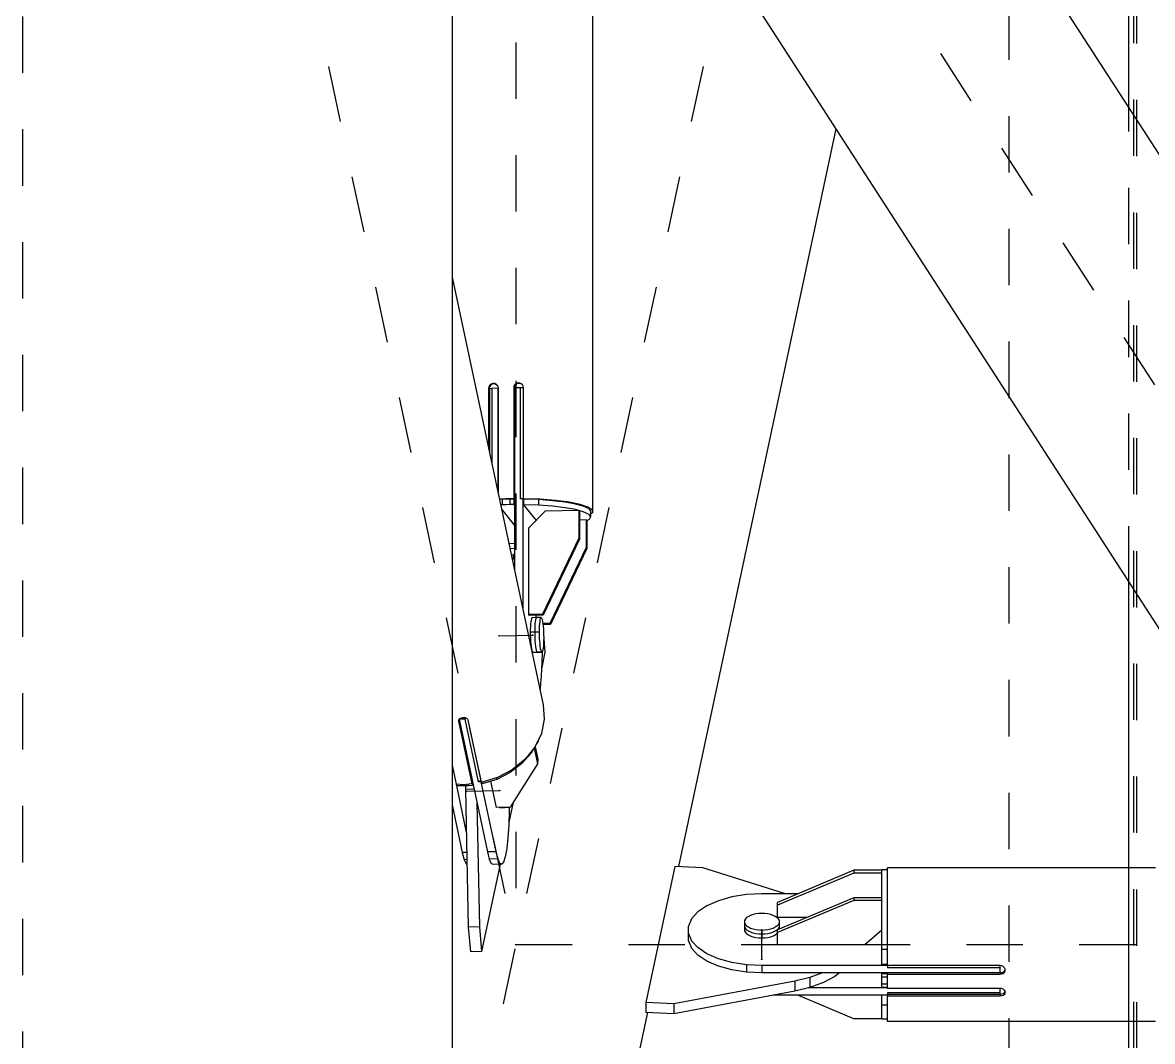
# Model space of a CAD drawing. Header units: millimetres. Extents: x 149919 to 150445, y 136651 to 136866.
# Drawn here: x 150260.213 to 150262.218, y 136811.703 to 136813.51 of the extents above; entities that cross this region are included whole.
import ezdxf

# ---------------------------------------------------------------- set-up
doc = ezdxf.new("R2010")
doc.units = ezdxf.units.MM
doc.header["$LTSCALE"] = 0.25
for name, pattern in [('CENTER', [50.8, 31.75, -6.35, 6.35, -6.35]), ('XKITLINE00', [0]), ('XKITLINE02', [4, 2, -2])]:
    doc.linetypes.add(name, pattern=pattern)

# ---------------------------------------------------------------- blocks, each defined once
blk = doc.blocks.new('çatıı')
at = {"color": 8, "linetype": 'CENTER'}
for p, q in [((11840, 17654.86), (11840, 16010.75)), ((11927.5, 16970.27), (11927.5, 16150.27)), ((12015, 16877.2), (12015, 15209.12)), ((11840, 16560.27), (11927.5, 16150.27)), ((12015, 16560.27), (11840, 15740.27)), ((11840, 16560.27), (12370, 15740.27)), ((11924.52, 16205.01), (11930.47, 16205.14)), ((11918.7, 16177.48), (11924.65, 16177.61)), ((11971.16, 16147.65), (11971.16, 16152.9)), ((11927.5, 16150.27), (12282.5, 16150.27))]:
    blk.add_line(p, q, dxfattribs=at)
at = {"color": 116, "linetype": 'XKITLINE02', "true_color": 0x136734}
for p, q in [((12037.16, 16090.12), (12037.16, 17150.24)), ((12037.69, 16090.06), (12037.69, 17150.18)), ((12036.31, 16214.46), (12036.31, 16298.62))]:
    blk.add_line(p, q, dxfattribs=at)
at = {"color": 7, "linetype": 'XKITLINE00'}
for p, q in [((12036.31, 16298.62), (12036.31, 16537.43)), ((12036.31, 16090.05), (12036.31, 16214.46))]:
    blk.add_line(p, q, dxfattribs=at)
at = {"color": 8, "linetype": 'XKITLINE00'}
for p, q in [((11986.23, 16376.1), (12262.38, 15948.85)), ((11941.09, 16360.14), (11941.09, 16226.85)), ((11916.2, 16356.06), (11916.2, 16010.75)), ((11947.78, 16351.44), (12223.93, 15924.18)), ((11984.31, 16294.92), (11956.39, 16164.09)), ((11916.2, 16268.62), (11932.38, 16192.77)), ((11922.75, 16249.18), (11922.69, 16248.92)), ((11922.69, 16248.92), (11922.77, 16248.81)), ((11922.69, 16248.92), (11922.69, 16238.19)), ((11922.85, 16249.42), (11922.75, 16249.18)), ((11922.81, 16249.08), (11922.77, 16248.81)), ((11922.77, 16248.81), (11922.77, 16237.8)), ((11922.93, 16249.32), (11922.81, 16249.08)), ((11923.03, 16249.61), (11922.85, 16249.42)), ((11923.26, 16248.9), (11922.85, 16248.85)), ((11922.85, 16248.85), (11922.85, 16237.45)), ((11922.96, 16249.35), (11922.93, 16249.32)), ((11923.11, 16249.51), (11922.96, 16249.35)), ((11923.26, 16249.74), (11923.03, 16249.61)), ((11923.34, 16249.64), (11923.11, 16249.51)), ((11923.52, 16249.79), (11923.26, 16249.74)), ((11924.3, 16248.92), (11923.26, 16248.9)), ((11923.26, 16248.9), (11923.26, 16235.51)), ((11923.6, 16249.69), (11923.34, 16249.64)), ((11923.78, 16249.76), (11923.52, 16249.79)), ((11923.85, 16249.66), (11923.6, 16249.69)), ((11924.01, 16249.65), (11923.78, 16249.76)), ((11924.09, 16249.55), (11923.85, 16249.66)), ((11924.19, 16249.48), (11924.01, 16249.65)), ((11924.22, 16249.43), (11924.09, 16249.55)), ((11924.19, 16249.48), (11924.31, 16249.25)), ((11924.3, 16248.92), (11924.35, 16248.86)), ((11924.3, 16248.92), (11924.3, 16230.64)), ((11924.31, 16249.25), (11924.35, 16248.99)), ((11924.35, 16248.99), (11924.35, 16230.42)), ((11927.17, 16249.31), (11927.13, 16249.05)), ((11927.13, 16249.05), (11927.13, 16229.33)), ((11927.13, 16249.05), (11927.2, 16248.95)), ((11927.29, 16249.54), (11927.17, 16249.31)), ((11927.17, 16249.31), (11927.25, 16249.21)), ((11927.25, 16249.21), (11927.2, 16248.95)), ((11927.2, 16248.95), (11927.2, 16229.23)), ((11927.37, 16249.44), (11927.25, 16249.21)), ((11928.31, 16249.01), (11927.28, 16248.99)), ((11927.28, 16248.99), (11927.28, 16216.7)), ((11927.48, 16249.73), (11927.29, 16249.54)), ((11927.56, 16249.63), (11927.37, 16249.44)), ((11927.72, 16249.85), (11927.48, 16249.73)), ((11927.79, 16249.75), (11927.56, 16249.63)), ((11927.98, 16249.89), (11927.72, 16249.85)), ((11928.06, 16249.79), (11927.79, 16249.75)), ((11928.25, 16249.85), (11927.98, 16249.89)), ((11928.32, 16249.75), (11928.06, 16249.79)), ((11928.48, 16249.73), (11928.25, 16249.85)), ((11928.31, 16249.01), (11928.31, 16229.29)), ((11928.8, 16248.98), (11928.31, 16249.01)), ((11928.56, 16249.63), (11928.32, 16249.75)), ((11928.67, 16249.55), (11928.48, 16249.73)), ((11928.69, 16249.51), (11928.56, 16249.63)), ((11928.67, 16249.55), (11928.77, 16249.31)), ((11928.77, 16249.31), (11928.84, 16249.05)), ((11928.8, 16248.98), (11928.8, 16229.26)), ((11928.8, 16248.98), (11928.84, 16248.92)), ((11928.84, 16249.05), (11928.84, 16229.34)), ((11927.28, 16245.36), (11927.2, 16245.4)), ((11927.27, 16245.3), (11927.2, 16245.31)), ((11927.2, 16245.22), (11927.28, 16245.13)), ((11925.72, 16229.33), (11924.59, 16229.28)), ((11925.08, 16229.24), (11924.6, 16229.23)), ((11925.77, 16229.26), (11925.08, 16229.24)), ((11925.08, 16229.24), (11925.08, 16228.26)), ((11927.13, 16229.33), (11925.72, 16229.33)), ((11926.47, 16229.27), (11925.77, 16229.26)), ((11927.17, 16229.28), (11926.47, 16229.27)), ((11926.47, 16229.27), (11926.47, 16228.29)), ((11927.13, 16229.33), (11927.2, 16229.23)), ((11927.17, 16229.28), (11927.28, 16229.14)), ((11927.17, 16229.28), (11927.17, 16228.29)), ((11928.76, 16229.3), (11928.31, 16229.29)), ((11928.76, 16229.3), (11928.76, 16209.73)), ((11928.76, 16229.3), (11928.8, 16229.26)), ((11928.84, 16229.34), (11928.89, 16229.27)), ((11931.77, 16229.23), (11928.84, 16229.34)), ((11931.55, 16229.17), (11928.89, 16229.27)), ((11928.89, 16229.27), (11928.89, 16228.28)), ((11934.03, 16228.99), (11931.55, 16229.17)), ((11931.55, 16229.17), (11931.55, 16228.19)), ((11934.54, 16229.02), (11931.77, 16229.23)), ((11936.25, 16228.73), (11934.03, 16228.99)), ((11936.97, 16228.71), (11934.54, 16229.02)), ((11938.09, 16228.39), (11936.25, 16228.73)), ((11938.92, 16228.31), (11936.97, 16228.71)), ((11939.49, 16228), (11938.09, 16228.39)), ((11925.08, 16228.26), (11924.81, 16228.25)), ((11924.97, 16227.49), (11927.28, 16224.56)), ((11925.77, 16228.28), (11925.08, 16228.26)), ((11926.47, 16228.29), (11925.77, 16228.28)), ((11927.17, 16228.29), (11926.47, 16228.29)), ((11927.17, 16228.29), (11927.28, 16228.16)), ((11928.89, 16228.28), (11931.1, 16225.47)), ((11931.55, 16228.19), (11928.89, 16228.28)), ((11932.73, 16227.12), (11929.75, 16224.1)), ((11934.03, 16228.01), (11931.55, 16228.19)), ((11938.68, 16227.25), (11932.73, 16227.12)), ((11936.25, 16227.74), (11934.03, 16228.01)), ((11938.09, 16227.41), (11936.25, 16227.74)), ((11938.66, 16227.25), (11938.09, 16227.41)), ((11938.68, 16227.25), (11938.68, 16222.32)), ((11938.68, 16227.25), (11938.81, 16227.09)), ((11939.49, 16227.02), (11938.68, 16227.24)), ((11938.81, 16227.09), (11938.81, 16222.16)), ((11940.29, 16227.86), (11938.92, 16228.31)), ((11940.39, 16227.58), (11939.49, 16228)), ((11940.39, 16226.59), (11939.49, 16227.02)), ((11941.03, 16227.36), (11940.29, 16227.86)), ((11940.39, 16227.58), (11940.74, 16227.12)), ((11940.39, 16226.59), (11940.74, 16226.14)), ((11940.74, 16227.12), (11940.74, 16226.14)), ((11941.09, 16226.85), (11940.74, 16226.57)), ((11941.03, 16227.36), (11941.09, 16226.85)), ((11939.98, 16225.59), (11938.81, 16225.56)), ((11939.98, 16225.59), (11939.98, 16220.66)), ((11939.98, 16225.59), (11940.11, 16225.42)), ((11940.54, 16225.68), (11940.1, 16225.43)), ((11940.11, 16225.42), (11940.11, 16220.5)), ((11940.74, 16226.14), (11940.54, 16225.68)), ((11929.75, 16224.1), (11929.75, 16208.82)), ((11927.28, 16221.38), (11926.28, 16221.36)), ((11927.28, 16220.49), (11926.47, 16220.47)), ((11938.68, 16222.32), (11932.23, 16208.87)), ((11938.81, 16222.16), (11932.36, 16208.7)), ((11939.98, 16220.66), (11933.53, 16207.21)), ((11940.11, 16220.5), (11933.66, 16207.04)), ((11938.68, 16222.32), (11938.81, 16222.16)), ((11939.98, 16220.66), (11940.11, 16220.5)), ((11927.17, 16219.34), (11926.72, 16219.33)), ((11927.17, 16219.34), (11926.94, 16218.26)), ((11927.28, 16219.74), (11927.17, 16219.34)), ((11932.23, 16208.87), (11929.75, 16208.82)), ((11929.75, 16208.82), (11929.88, 16208.65)), ((11932.36, 16208.7), (11929.88, 16208.65)), ((11931.06, 16208.68), (11931.06, 16208.26)), ((11932.23, 16208.87), (11932.36, 16208.7)), ((11930.09, 16206.67), (11930.07, 16206.18)), ((11930.12, 16207.12), (11930.09, 16206.67)), ((11930.16, 16207.5), (11930.12, 16207.12)), ((11930.21, 16207.81), (11930.16, 16207.5)), ((11930.27, 16208.05), (11930.21, 16207.81)), ((11930.33, 16208.19), (11930.27, 16208.05)), ((11930.4, 16208.24), (11930.33, 16208.19)), ((11931.19, 16208.26), (11930.4, 16208.24)), ((11930.88, 16206.69), (11930.87, 16206.2)), ((11930.88, 16206.69), (11930.87, 16206.2)), ((11930.91, 16207.13), (11930.88, 16206.69)), ((11930.91, 16207.13), (11930.88, 16206.69)), ((11930.95, 16207.52), (11930.91, 16207.13)), ((11930.95, 16207.52), (11930.91, 16207.13)), ((11931, 16207.83), (11930.95, 16207.52)), ((11931, 16207.83), (11930.95, 16207.52)), ((11931.06, 16208.06), (11931, 16207.83)), ((11931.06, 16208.06), (11931, 16207.83)), ((11931.12, 16208.21), (11931.06, 16208.06)), ((11931.12, 16208.21), (11931.06, 16208.06)), ((11931.19, 16208.26), (11931.12, 16208.21)), ((11931.19, 16208.26), (11931.12, 16208.21)), ((11931.99, 16208.28), (11931.19, 16208.26)), ((11931.68, 16206.71), (11931.66, 16206.22)), ((11931.71, 16207.15), (11931.68, 16206.71)), ((11931.75, 16207.54), (11931.71, 16207.15)), ((11931.8, 16207.85), (11931.75, 16207.54)), ((11931.85, 16208.08), (11931.8, 16207.85)), ((11931.92, 16208.23), (11931.85, 16208.08)), ((11931.99, 16208.28), (11931.92, 16208.23)), ((11932.06, 16208.23), (11931.99, 16208.28)), ((11932.06, 16208.23), (11932.13, 16208.1)), ((11932.13, 16208.1), (11932.19, 16207.87)), ((11932.19, 16207.87), (11932.26, 16207.57)), ((11932.26, 16207.57), (11932.32, 16207.19)), ((11933.53, 16207.21), (11932.32, 16207.18)), ((11932.32, 16207.19), (11932.37, 16206.75)), ((11933.66, 16207.04), (11932.34, 16207.01)), ((11932.37, 16206.75), (11932.41, 16206.26)), ((11933.53, 16207.21), (11933.66, 16207.04)), ((11930.07, 16206.18), (11930.07, 16205.66)), ((11930.86, 16205.67), (11930.07, 16205.66)), ((11930.07, 16205.66), (11930.07, 16205.12)), ((11930.07, 16205.12), (11930.09, 16204.58)), ((11930.09, 16204.58), (11930.12, 16204.06)), ((11930.87, 16206.2), (11930.86, 16205.67)), ((11930.87, 16206.2), (11930.86, 16205.67)), ((11931.65, 16205.69), (11930.86, 16205.67)), ((11930.86, 16205.67), (11930.87, 16205.14)), ((11930.86, 16205.67), (11930.87, 16205.14)), ((11930.87, 16205.14), (11930.88, 16204.6)), ((11930.87, 16205.14), (11930.88, 16204.6)), ((11930.88, 16204.6), (11930.91, 16204.08)), ((11930.88, 16204.6), (11930.91, 16204.08)), ((11931.66, 16206.22), (11931.65, 16205.69)), ((11931.65, 16205.69), (11931.66, 16205.15)), ((11931.66, 16205.15), (11931.68, 16204.62)), ((11931.68, 16204.62), (11931.71, 16204.1)), ((11932.41, 16206.26), (11932.44, 16205.74)), ((11932.44, 16205.74), (11932.45, 16205.2)), ((11932.45, 16205.2), (11932.46, 16204.66)), ((11932.46, 16204.66), (11932.45, 16204.14)), ((11932.46, 16204.48), (11932.67, 16202.14)), ((11930.12, 16204.06), (11930.16, 16203.57)), ((11930.16, 16203.57), (11930.21, 16203.13)), ((11930.21, 16203.13), (11930.27, 16202.75)), ((11930.27, 16202.75), (11930.33, 16202.45)), ((11930.33, 16202.45), (11930.4, 16202.22)), ((11930.91, 16204.08), (11930.95, 16203.59)), ((11930.91, 16204.08), (11930.95, 16203.59)), ((11930.95, 16203.59), (11931, 16203.15)), ((11930.95, 16203.59), (11931, 16203.15)), ((11931, 16203.15), (11931.06, 16202.77)), ((11931, 16203.15), (11931.06, 16202.77)), ((11931.06, 16202.77), (11931.12, 16202.46)), ((11931.06, 16202.77), (11931.12, 16202.46)), ((11931.12, 16202.46), (11931.19, 16202.24)), ((11931.12, 16202.46), (11931.19, 16202.24)), ((11931.71, 16204.1), (11931.75, 16203.61)), ((11931.75, 16203.61), (11931.8, 16203.17)), ((11931.8, 16203.17), (11931.85, 16202.79)), ((11931.85, 16202.79), (11931.92, 16202.48)), ((11931.92, 16202.48), (11931.99, 16202.26)), ((11932.32, 16202.51), (11932.26, 16202.27)), ((11932.37, 16202.82), (11932.32, 16202.51)), ((11932.41, 16203.2), (11932.37, 16202.82)), ((11932.44, 16203.65), (11932.41, 16203.2)), ((11932.45, 16204.14), (11932.44, 16203.65)), ((11930.4, 16202.22), (11930.47, 16202.09)), ((11931.26, 16202.1), (11930.47, 16202.09)), ((11930.54, 16202.04), (11930.47, 16202.09)), ((11931.33, 16202.06), (11930.54, 16202.04)), ((11931.19, 16202.24), (11931.26, 16202.1)), ((11931.19, 16202.24), (11931.26, 16202.1)), ((11932.06, 16202.12), (11931.26, 16202.1)), ((11931.33, 16202.06), (11931.26, 16202.1)), ((11931.33, 16202.06), (11931.26, 16202.1)), ((11932.13, 16202.08), (11931.33, 16202.06)), ((11931.99, 16202.26), (11932.06, 16202.12)), ((11932.14, 16200.33), (11932.03, 16197.9)), ((11932.13, 16202.08), (11932.06, 16202.12)), ((11932.67, 16202.14), (11932.1, 16199.41)), ((11932.19, 16202.13), (11932.13, 16202.08)), ((11932.16, 16202.11), (11932.14, 16200.33)), ((11932.26, 16202.27), (11932.19, 16202.13)), ((11932.03, 16197.9), (11931.85, 16195.79)), ((11931.85, 16195.79), (11931.81, 16195.48)), ((11932.38, 16192.77), (11932.56, 16190.25)), ((11917.59, 16190.33), (11917.42, 16190.2)), ((11917.81, 16190.43), (11917.59, 16190.33)), ((11918.06, 16190.48), (11917.81, 16190.43)), ((11918.33, 16190.49), (11918.06, 16190.48)), ((11918.58, 16190.45), (11918.33, 16190.49)), ((11918.74, 16190.39), (11918.48, 16190.26)), ((11918.79, 16190.36), (11918.58, 16190.45)), ((11918.92, 16190.24), (11918.79, 16190.36)), ((11917.33, 16190.06), (11917.32, 16189.91)), ((11917.32, 16189.91), (11919.69, 16178.78)), ((11917.42, 16190.2), (11917.33, 16190.06)), ((11917.4, 16190.17), (11919.73, 16179.28)), ((11917.44, 16190.22), (11922.46, 16166.69)), ((11918.48, 16190.26), (11917.46, 16190.24)), ((11917.61, 16189.44), (11917.6, 16189.25)), ((11918.48, 16190.26), (11920.85, 16179.13)), ((11918.92, 16190.24), (11919.01, 16190.12)), ((11919.01, 16190.12), (11921.39, 16178.99)), ((11932.56, 16190.25), (11932.06, 16187.72)), ((11932.06, 16187.72), (11930.9, 16185.3)), ((11931.45, 16186.34), (11931.15, 16185.81)), ((11931.55, 16186.65), (11931.45, 16186.34)), ((11930.9, 16185.3), (11929.15, 16183.12)), ((11930.72, 16185.07), (11930.24, 16184.24)), ((11930.75, 16185.09), (11931.34, 16182.31)), ((11930.93, 16185.35), (11931.4, 16183.14)), ((11928.57, 16182.37), (11926.5, 16180.79)), ((11931.34, 16182.31), (11926.5, 16174.65)), ((11929.15, 16183.12), (11926.89, 16181.27)), ((11930.24, 16184.24), (11928.57, 16182.37)), ((11931.4, 16183.14), (11931.34, 16182.31)), ((11916.2, 16182.1), (11916.92, 16178.72)), ((11926.5, 16180.79), (11924.12, 16179.57)), ((11926.89, 16181.27), (11924.24, 16179.87)), ((11916.91, 16178.72), (11918.73, 16170.16)), ((11918.3, 16178.62), (11916.92, 16178.72)), ((11916.99, 16178.71), (11917.05, 16178.42)), ((11917.74, 16178.39), (11917.05, 16178.42)), ((11917.69, 16178.66), (11917.74, 16178.39)), ((11918.44, 16178.39), (11917.74, 16178.39)), ((11919.69, 16178.78), (11918.3, 16178.62)), ((11919.13, 16178.42), (11918.44, 16178.39)), ((11918.58, 16178.4), (11918.59, 16177.79)), ((11919.07, 16178.71), (11919.13, 16178.42)), ((11919.83, 16178.48), (11919.13, 16178.42)), ((11919.73, 16179.28), (11919.69, 16178.78)), ((11919.74, 16179.46), (11919.71, 16179.04)), ((11919.71, 16179.04), (11919.83, 16178.48)), ((11919.86, 16178.9), (11919.83, 16178.48)), ((11921.31, 16179.35), (11920.85, 16179.13)), ((11921.3, 16179.14), (11920.85, 16179.13)), ((11921.31, 16179.34), (11921.3, 16179.14)), ((11921.3, 16179.14), (11923.95, 16166.73)), ((11924.24, 16179.87), (11921.39, 16178.99)), ((11921.48, 16179.01), (11921.53, 16178.77)), ((11924.12, 16179.57), (11921.53, 16178.77)), ((11923.03, 16179.23), (11924.02, 16174.6)), ((11924.07, 16179.81), (11924.12, 16179.57)), ((11920.09, 16177.83), (11918.59, 16177.79)), ((11918.59, 16177.79), (11919.06, 16153.36)), ((11916.2, 16175.05), (11918, 16166.6)), ((11916.33, 16174.43), (11916.2, 16174.42)), ((11920.62, 16175.34), (11921.04, 16153.41)), ((11926.5, 16174.65), (11924.02, 16174.6)), ((11924.62, 16174.61), (11924.62, 16174.6)), ((11924.62, 16174.6), (11924.69, 16174.51)), ((11925.48, 16174.53), (11924.69, 16174.51)), ((11924.76, 16174.53), (11924.69, 16174.51)), ((11925.41, 16174.63), (11925.41, 16174.61)), ((11925.41, 16174.63), (11925.41, 16174.61)), ((11925.41, 16174.61), (11925.48, 16174.53)), ((11925.41, 16174.61), (11925.48, 16174.53)), ((11926.28, 16174.55), (11925.48, 16174.53)), ((11925.55, 16174.54), (11925.48, 16174.53)), ((11925.55, 16174.54), (11925.48, 16174.53)), ((11926.2, 16174.65), (11926.21, 16174.63)), ((11926.21, 16174.63), (11926.28, 16174.55)), ((11927.05, 16175.51), (11926.28, 16171.9)), ((11926.35, 16174.56), (11926.28, 16174.55)), ((11926.4, 16174.65), (11926.35, 16174.56)), ((11926.35, 16174.56), (11926.35, 16174.04)), ((11926.35, 16174.04), (11926.27, 16171.49)), ((11926.27, 16171.49), (11926.12, 16169.22)), ((11926.12, 16169.22), (11925.91, 16167.31)), ((11918.8, 16166.61), (11918, 16166.6)), ((11918, 16166.6), (11918.34, 16165.32)), ((11923.95, 16166.73), (11922.46, 16166.69)), ((11922.46, 16166.69), (11922.8, 16165.42)), ((11923.95, 16166.73), (11924.29, 16165.45)), ((11925.91, 16167.31), (11925.65, 16165.85)), ((11918.83, 16165.33), (11918.34, 16165.32)), ((11918.34, 16165.32), (11918.69, 16164.57)), ((11918.84, 16164.49), (11918.69, 16164.57)), ((11924.72, 16164.51), (11921.45, 16149.03)), ((11924.29, 16165.45), (11922.8, 16165.42)), ((11922.8, 16165.42), (11923.16, 16164.67)), ((11923.51, 16164.49), (11923.16, 16164.67)), ((11925, 16164.52), (11923.51, 16164.49)), ((11924.29, 16165.45), (11924.64, 16164.7)), ((11925, 16164.52), (11924.64, 16164.7)), ((11925.34, 16164.91), (11925, 16164.52)), ((11925.65, 16165.85), (11925.34, 16164.91)), ((11955.73, 16164.13), (11950.58, 16139.98)), ((11960.7, 16163.88), (11955.73, 16164.13)), ((11975.36, 16159.26), (11960.7, 16163.88)), ((11987.46, 16163.44), (11973.96, 16157.75)), ((11987.46, 16162.95), (11973.96, 16157.27)), ((11992.46, 16163.44), (11987.46, 16163.44)), ((11987.46, 16163.44), (11987.46, 16162.95)), ((11992.46, 16162.95), (11987.46, 16162.95)), ((11993.46, 16163.52), (11992.46, 16163.52)), ((11992.46, 16163.52), (11992.46, 16163.44)), ((11992.46, 16163.44), (11992.46, 16163.41)), ((11992.46, 16158.12), (11992.46, 16163.41)), ((11993.46, 16146.54), (11993.46, 16163.9)), ((12041.01, 16163.9), (11993.46, 16163.9)), ((11965.83, 16158.71), (11963.46, 16158.04)), ((11968.43, 16159.12), (11965.83, 16158.71)), ((11971.16, 16159.26), (11968.43, 16159.12)), ((11977.53, 16159.26), (11971.16, 16159.26)), ((11987.46, 16158.58), (11973.96, 16152.9)), ((11992.46, 16158.58), (11987.46, 16158.58)), ((11987.46, 16158.58), (11987.46, 16158.1)), ((11961.42, 16157.15), (11959.81, 16156.08)), ((11963.46, 16158.04), (11961.42, 16157.15)), ((11987.46, 16158.1), (11973.96, 16152.41)), ((11973.96, 16155.08), (11973.96, 16157.75)), ((11992.46, 16158.1), (11987.46, 16158.1)), ((11992.46, 16158.12), (11992.46, 16158.1)), ((11992.46, 16158.1), (11992.46, 16158.08)), ((11992.46, 16152.12), (11992.46, 16158.08)), ((11958.7, 16154.86), (11958.13, 16153.56)), ((11959.81, 16156.08), (11958.7, 16154.86)), ((11968.1, 16154.56), (11968.06, 16154.3)), ((11968.06, 16154.3), (11968.06, 16153.6)), ((11968.06, 16154.3), (11968.1, 16154.04)), ((11968.24, 16154.81), (11968.1, 16154.56)), ((11968.47, 16155.05), (11968.24, 16154.81)), ((11968.78, 16155.26), (11968.47, 16155.05)), ((11969.16, 16155.45), (11968.78, 16155.26)), ((11969.61, 16155.6), (11969.16, 16155.45)), ((11970.1, 16155.71), (11969.61, 16155.6)), ((11970.62, 16155.78), (11970.1, 16155.71)), ((11971.16, 16155.8), (11970.62, 16155.78)), ((11971.7, 16155.78), (11971.16, 16155.8)), ((11972.22, 16155.71), (11971.7, 16155.78)), ((11972.71, 16155.6), (11972.22, 16155.71)), ((11973.15, 16155.45), (11972.71, 16155.6)), ((11973.53, 16155.26), (11973.15, 16155.45)), ((11973.84, 16155.05), (11973.53, 16155.26)), ((11973.84, 16155.05), (11974.07, 16154.81)), ((11979.14, 16155.08), (11973.96, 16155.08)), ((11974.07, 16154.81), (11974.21, 16154.56)), ((11974.21, 16154.56), (11974.26, 16154.3)), ((11974.26, 16154.3), (11974.21, 16154.04)), ((11974.26, 16154.3), (11974.26, 16153.6)), ((11921.04, 16153.41), (11919.06, 16153.36)), ((11919.06, 16153.36), (11919.47, 16148.99)), ((11921.04, 16153.41), (11921.45, 16149.03)), ((11958.13, 16150.92), (11958.13, 16153.56)), ((11958.13, 16152.23), (11958.7, 16150.93)), ((11968.06, 16153.6), (11968.1, 16153.34)), ((11968.06, 16153.6), (11968.1, 16153.34)), ((11968.06, 16153.6), (11968.06, 16152.9)), ((11968.06, 16152.9), (11968.1, 16152.64)), ((11968.1, 16154.04), (11968.24, 16153.78)), ((11968.1, 16153.34), (11968.24, 16153.08)), ((11968.1, 16153.34), (11968.24, 16153.08)), ((11968.1, 16152.64), (11968.24, 16152.38)), ((11968.24, 16153.78), (11968.47, 16153.54)), ((11968.24, 16153.08), (11968.47, 16152.84)), ((11968.24, 16153.08), (11968.47, 16152.84)), ((11968.24, 16152.38), (11968.47, 16152.15)), ((11968.78, 16153.33), (11968.47, 16153.54)), ((11968.78, 16152.63), (11968.47, 16152.84)), ((11968.78, 16152.63), (11968.47, 16152.84)), ((11969.16, 16153.14), (11968.78, 16153.33)), ((11969.16, 16152.44), (11968.78, 16152.63)), ((11969.16, 16152.44), (11968.78, 16152.63)), ((11969.61, 16152.99), (11969.16, 16153.14)), ((11969.61, 16152.29), (11969.16, 16152.44)), ((11969.61, 16152.29), (11969.16, 16152.44)), ((11970.1, 16152.88), (11969.61, 16152.99)), ((11970.1, 16152.18), (11969.61, 16152.29)), ((11970.1, 16152.18), (11969.61, 16152.29)), ((11970.62, 16152.81), (11970.1, 16152.88)), ((11970.62, 16152.12), (11970.1, 16152.18)), ((11970.62, 16152.12), (11970.1, 16152.18)), ((11971.16, 16152.79), (11970.62, 16152.81)), ((11971.7, 16152.81), (11971.16, 16152.79)), ((11971.16, 16152.79), (11971.16, 16152.09)), ((11972.22, 16152.88), (11971.7, 16152.81)), ((11972.22, 16152.18), (11971.7, 16152.12)), ((11972.22, 16152.18), (11971.7, 16152.12)), ((11972.71, 16152.99), (11972.22, 16152.88)), ((11972.71, 16152.29), (11972.22, 16152.18)), ((11972.71, 16152.29), (11972.22, 16152.18)), ((11973.15, 16153.14), (11972.71, 16152.99)), ((11973.15, 16152.44), (11972.71, 16152.29)), ((11973.15, 16152.44), (11972.71, 16152.29)), ((11973.53, 16153.33), (11973.15, 16153.14)), ((11973.53, 16152.63), (11973.15, 16152.44)), ((11973.53, 16152.63), (11973.15, 16152.44)), ((11973.84, 16153.54), (11973.53, 16153.33)), ((11973.84, 16152.84), (11973.53, 16152.63)), ((11973.84, 16152.84), (11973.53, 16152.63)), ((11974.07, 16153.78), (11973.84, 16153.54)), ((11974.07, 16153.08), (11973.84, 16152.84)), ((11974.07, 16153.08), (11973.84, 16152.84)), ((11973.96, 16152.27), (11973.84, 16152.15)), ((11973.96, 16150.23), (11973.96, 16152.9)), ((11974.21, 16154.04), (11974.07, 16153.78)), ((11974.21, 16153.34), (11974.07, 16153.08)), ((11974.21, 16153.34), (11974.07, 16153.08)), ((11974.26, 16153.6), (11974.21, 16153.34)), ((11974.26, 16153.6), (11974.21, 16153.34)), ((11974.26, 16153.6), (11974.26, 16153.03)), ((11992.46, 16152.85), (11989.46, 16150.23)), ((11958.13, 16150.92), (11958.7, 16149.62)), ((11958.7, 16150.93), (11959.81, 16149.72)), ((11968.78, 16151.93), (11968.47, 16152.15)), ((11969.16, 16151.74), (11968.78, 16151.93)), ((11969.61, 16151.59), (11969.16, 16151.74)), ((11970.1, 16151.48), (11969.61, 16151.59)), ((11970.62, 16151.42), (11970.1, 16151.48)), ((11971.16, 16152.09), (11970.62, 16152.12)), ((11971.16, 16152.09), (11970.62, 16152.12)), ((11971.16, 16151.39), (11970.62, 16151.42)), ((11971.7, 16152.12), (11971.16, 16152.09)), ((11971.7, 16152.12), (11971.16, 16152.09)), ((11971.16, 16152.09), (11971.16, 16151.39)), ((11971.7, 16151.42), (11971.16, 16151.39)), ((11972.22, 16151.48), (11971.7, 16151.42)), ((11972.71, 16151.59), (11972.22, 16151.48)), ((11973.15, 16151.74), (11972.71, 16151.59)), ((11973.53, 16151.93), (11973.15, 16151.74)), ((11973.84, 16152.15), (11973.53, 16151.93)), ((11989.46, 16150.23), (11973.96, 16150.23)), ((11992.46, 16146.73), (11992.46, 16152.12)), ((11921.45, 16149.03), (11919.47, 16148.99)), ((11958.7, 16149.62), (11959.81, 16148.41)), ((11961.42, 16148.64), (11959.81, 16149.72)), ((11961.42, 16147.33), (11959.81, 16148.41)), ((11963.46, 16147.75), (11961.42, 16148.64)), ((11993.46, 16149.41), (11992.46, 16149.41)), ((11963.46, 16146.44), (11961.42, 16147.33)), ((11965.83, 16147.09), (11963.46, 16147.75)), ((11965.83, 16145.78), (11963.46, 16146.44)), ((11968.43, 16146.68), (11965.83, 16147.09)), ((11971.16, 16146.54), (11968.43, 16146.68)), ((11968.43, 16146.68), (11968.43, 16145.37)), ((11993.46, 16146.54), (11971.16, 16146.54)), ((11971.16, 16146.54), (11971.16, 16145.23)), ((11993.46, 16146.73), (11992.46, 16146.73)), ((12013.46, 16146.54), (11993.46, 16146.54)), ((11993.46, 16146.54), (11993.46, 16146.14)), ((12013.72, 16146.47), (12013.46, 16146.54)), ((12013.46, 16145.23), (12013.46, 16146.54)), ((12013.96, 16146.38), (12013.72, 16146.47)), ((12014.14, 16146.2), (12013.96, 16146.38)), ((12014.14, 16146.2), (12014.27, 16145.98)), ((11968.43, 16145.37), (11965.83, 16145.78)), ((11971.16, 16145.23), (11968.43, 16145.37)), ((12013.46, 16145.23), (11971.16, 16145.23)), ((11979.71, 16144.41), (11977.04, 16143.77)), ((11981.94, 16145.23), (11979.71, 16144.41)), ((11979.71, 16144.41), (11979.71, 16142.66)), ((11984.11, 16144.6), (11982.09, 16143.53)), ((11984.92, 16145.23), (11984.11, 16144.6)), ((11992.46, 16143.84), (11992.46, 16145.23)), ((11993.46, 16145.1), (11992.46, 16145.1)), ((11993.46, 16144.46), (11992.46, 16144.46)), ((12013.46, 16146.14), (11993.46, 16146.14)), ((11993.46, 16145.23), (11993.46, 16144.95)), ((11993.46, 16145.23), (11993.46, 16145.1)), ((11993.46, 16142.5), (11993.46, 16144.95)), ((12013.46, 16144.95), (11993.46, 16144.95)), ((12013.72, 16145.28), (12013.46, 16145.24)), ((12013.46, 16145.23), (12013.46, 16144.95)), ((12013.72, 16144.99), (12013.46, 16144.95)), ((12013.96, 16145.39), (12013.72, 16145.28)), ((12013.72, 16145.28), (12013.72, 16144.99)), ((12013.96, 16145.1), (12013.72, 16144.99)), ((12014.14, 16145.57), (12013.96, 16145.39)), ((12014.14, 16145.27), (12013.96, 16145.1)), ((12014.27, 16145.79), (12014.14, 16145.57)), ((12014.27, 16145.49), (12014.14, 16145.27)), ((12014.27, 16145.98), (12014.31, 16145.74)), ((12014.28, 16145.88), (12014.27, 16145.79)), ((12014.31, 16145.74), (12014.27, 16145.49)), ((11977.04, 16143.77), (11955.55, 16139.73)), ((11977.04, 16143.77), (11977.04, 16142.02)), ((11979.71, 16142.66), (11977.04, 16142.02)), ((11993.46, 16142.6), (11979.46, 16142.6)), ((11982.09, 16143.53), (11979.71, 16142.66)), ((11992.46, 16142.65), (11992.46, 16143.84)), ((11993.46, 16143.24), (11992.46, 16143.24)), ((11993.46, 16142.65), (11992.46, 16142.65)), ((12013.46, 16142.5), (11993.46, 16142.5)), ((12013.72, 16142.47), (12013.46, 16142.5)), ((12013.46, 16141.42), (12013.46, 16142.5)), ((12013.96, 16142.37), (12013.72, 16142.47)), ((12014.14, 16142.21), (12013.96, 16142.37)), ((12014.14, 16142.21), (12014.27, 16142.02)), ((11977.04, 16142.02), (11955.55, 16137.98)), ((11993.46, 16141.29), (11973.16, 16141.29)), ((11987.46, 16137.11), (11977.53, 16141.29)), ((11992.46, 16138.16), (11992.46, 16141.29)), ((12013.46, 16141.69), (11993.46, 16141.69)), ((11993.46, 16141.69), (11993.46, 16141.29)), ((12013.46, 16141.42), (11993.46, 16141.42)), ((11993.46, 16141.29), (11993.46, 16141.11)), ((11993.46, 16136.65), (11993.46, 16141.11)), ((12013.46, 16141.11), (11993.46, 16141.11)), ((12013.72, 16141.45), (12013.46, 16141.42)), ((12013.46, 16141.42), (12013.46, 16141.11)), ((12013.72, 16141.16), (12013.46, 16141.11)), ((12013.96, 16141.54), (12013.72, 16141.45)), ((12013.96, 16141.24), (12013.72, 16141.16)), ((12013.99, 16141.56), (12013.96, 16141.54)), ((12014.14, 16141.39), (12013.98, 16141.26)), ((12014.14, 16141.69), (12013.99, 16141.56)), ((12014.27, 16141.88), (12014.14, 16141.69)), ((12014.27, 16141.59), (12014.14, 16141.39)), ((12014.27, 16142.02), (12014.31, 16141.8)), ((12014.28, 16141.95), (12014.27, 16141.88)), ((12014.31, 16141.8), (12014.27, 16141.59)), ((11950.86, 16138.22), (11943.98, 16105.98)), ((11955.55, 16139.73), (11950.58, 16139.98)), ((11950.58, 16139.98), (11950.58, 16138.23)), ((11955.55, 16137.98), (11950.58, 16138.23)), ((11955.55, 16139.73), (11955.55, 16137.98)), ((11993.46, 16139.51), (11992.46, 16139.51)), ((11992.46, 16137.03), (11992.46, 16138.16)), ((11992.46, 16137.11), (11987.46, 16137.11)), ((11993.46, 16137.03), (11992.46, 16137.03)), ((12041.01, 16136.65), (11993.46, 16136.65))]:
    blk.add_line(p, q, dxfattribs=at)
for centre in [(11924.52, 16205.01), (11930.47, 16205.14), (11918.7, 16177.48), (11924.65, 16177.61), (11971.16, 16152.9), (11927.5, 16150.27), (11927.5, 16150.27), (11927.5, 16150.27), (11971.16, 16147.65)]:
    blk.add_circle(centre, 0.05, dxfattribs=at)

msp = doc.modelspace()

# ---------------------------------------------------------------- block references
at = {"xscale": 0.009999943142843078, "yscale": 0.009999943142843078, "zscale": 0.009999943142843078}
msp.add_blockref('çatıı', (150141.8141, 136650.3731), dxfattribs=at)

doc.saveas('drawing.dxf')
